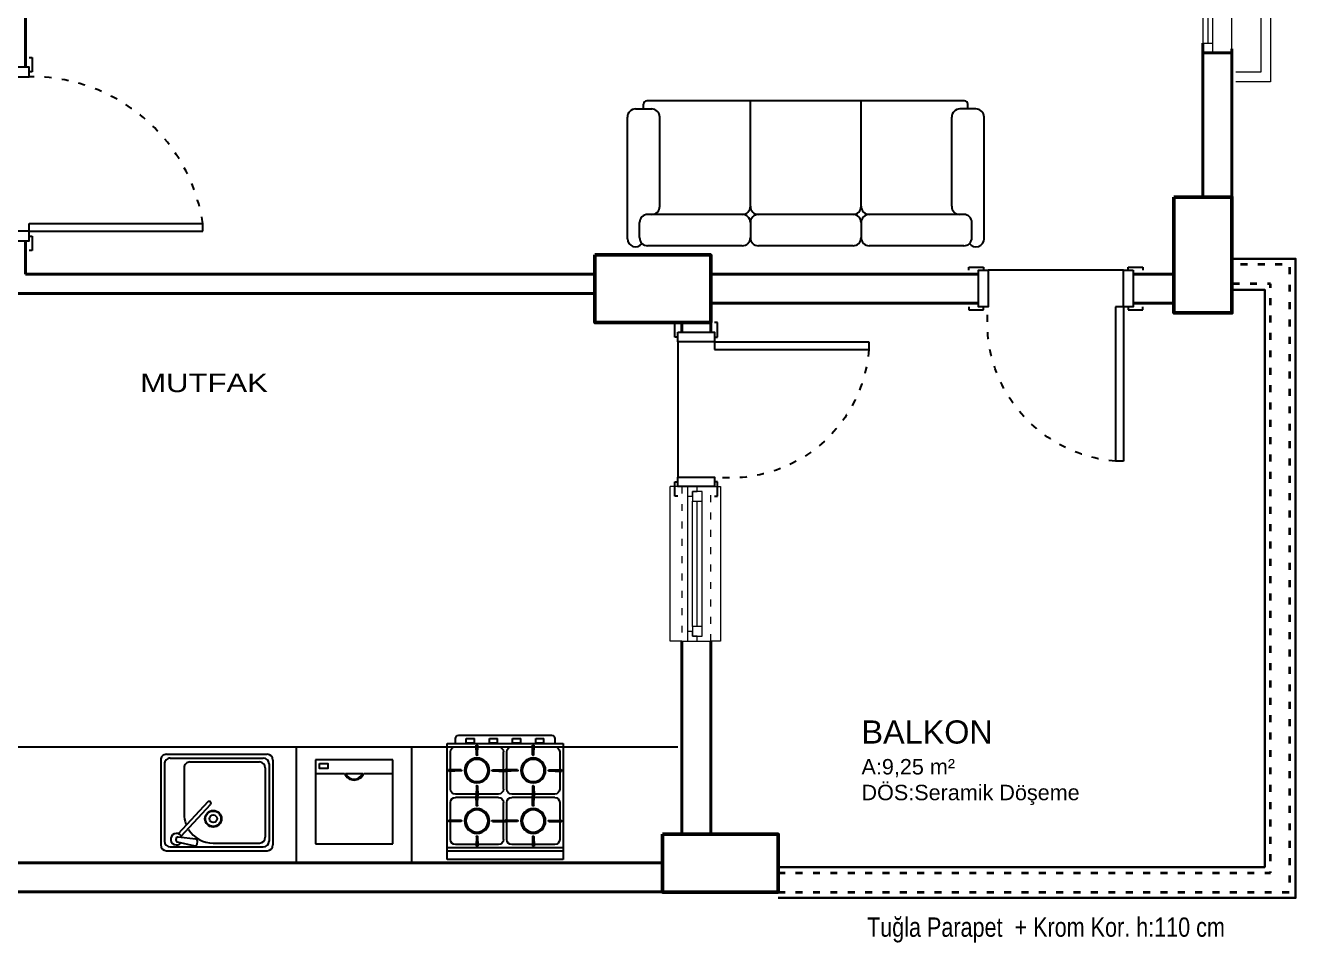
# Model space of a CAD drawing. Header units: millimetres. Extents: x 505988 to 508607, y 4596729 to 4598439.
# Drawn here: x 507949 to 508607, y 4596788 to 4597263 of the extents above; entities that cross this region are included whole.
import ezdxf

# ---------------------------------------------------------------- set-up
doc = ezdxf.new("R2010")
doc.units = ezdxf.units.MM
doc.linetypes.add('ACAD_ISO03W100', pattern=[30, 12, -18])
doc.layers.add('14_ISLAK_MEKAN_TEFRİŞ', color=134, linetype='Continuous')
doc.layers.add('7_TEFRİŞ', color=183, linetype='Continuous')
for name, color, linetype, lineweight in [('duvar_40', 7, 'Continuous', 40), ('KAPI-PEN', 155, 'Continuous', 18), ('KOLON', 40, 'Continuous', 50), ('MERD_30', 41, 'Continuous', 30), ('Pencere', 150, 'Continuous', 25), ('TEFRIS', 127, 'Continuous', 35), ('yazı', 255, 'Continuous', 20)]:
    doc.layers.add(name, color=color, linetype=linetype, lineweight=lineweight)
doc.styles.add('2', font='Arial')
doc.styles.add('ONİ', font='Arial')

# ---------------------------------------------------------------- blocks, each defined once
blk = doc.blocks.new('bb15')
at = {"layer": '14_ISLAK_MEKAN_TEFRİŞ'}
for p, q in [((1398.094492, -291.899922), (1338.094492, -291.899922)), ((1338.094492, -291.899922), (1338.094492, -351.899922)), ((1398.094492, -351.899922), (1398.094492, -291.899922)), ((1388.094492, -298.404103), (1348.094492, -298.404103)), ((1348.094492, -298.404103), (1348.094492, -341.899922)), ((1388.094492, -341.899922), (1388.094492, -298.404103)), ((1348.094492, -341.899922), (1388.094492, -341.899922)), ((1338.094492, -351.899922), (1398.094492, -351.899922))]:
    blk.add_line(p, q, dxfattribs=at)
at = {"layer": '14_ISLAK_MEKAN_TEFRİŞ', "flags": 128}
blk.add_lwpolyline([(1350.157935, -300.361247), (1354.450604, -300.361247), (1354.450604, -302.925033), (1350.157935, -302.925033)], close=True, dxfattribs=at)
for points in [[(1348.094492, -305.593546), (1363.094492, -305.593546)], [(1363.63969, -305.593546), (1372.549293, -305.593546)], [(1373.094492, -305.593546), (1388.094492, -305.593546)]]:
    blk.add_lwpolyline(points, dxfattribs=at)
at = {"layer": '14_ISLAK_MEKAN_TEFRİŞ'}
for radius, start, end in [(5.404744, 202.314558, 337.685442), (4.904744, 204.733473, 335.266527)]:
    blk.add_arc((1368.094492, -303.541412), radius, start, end, dxfattribs=at)
blk = doc.blocks.new('S')
at = {"layer": '14_ISLAK_MEKAN_TEFRİŞ'}
for p, q in [((23233.600233, 5180.703052), (23173.600237, 5180.703052)), ((23173.600237, 5180.703052), (23173.600237, 5120.703056)), ((23233.600233, 5120.703056), (23233.600233, 5180.703052)), ((23233.600233, 5176.417338), (23173.600237, 5176.417338)), ((23233.600233, 5174.703053), (23173.600237, 5174.703053)), ((23188.600236, 5172.988767), (23177.885951, 5172.988767)), ((23189.483699, 5173.84591), (23188.573915, 5173.84591)), ((23188.725652, 5168.904467), (23188.573915, 5173.84591)), ((23189.331962, 5168.904467), (23189.483699, 5173.84591)), ((23200.171663, 5172.988767), (23189.457378, 5172.988767)), ((23217.743091, 5172.988767), (23207.028806, 5172.988767)), ((23217.868507, 5168.904467), (23217.71677, 5173.84591)), ((23218.626554, 5173.84591), (23217.71677, 5173.84591)), ((23218.474817, 5168.904467), (23218.626554, 5173.84591)), ((23229.314519, 5172.988767), (23218.600234, 5172.988767)), ((23175.314522, 5170.417339), (23175.314522, 5161.203054)), ((23202.743092, 5170.417339), (23202.743092, 5161.203054)), ((23204.457377, 5170.417339), (23204.457377, 5161.203054)), ((23231.885947, 5161.203054), (23231.885947, 5170.417339)), ((23174.457379, 5160.31959), (23174.457379, 5161.229374)), ((23180.897236, 5161.031625), (23174.457379, 5161.229374)), ((23180.897236, 5160.517339), (23174.457379, 5160.31959)), ((23175.314522, 5160.345911), (23175.314522, 5151.131626)), ((23197.160378, 5161.031625), (23203.600235, 5161.229374)), ((23197.160378, 5160.517339), (23203.600235, 5160.31959)), ((23202.743092, 5160.345911), (23202.743092, 5151.131626)), ((23203.600235, 5160.31959), (23203.600235, 5161.229374)), ((23210.040092, 5161.031625), (23203.600235, 5161.229374)), ((23203.600235, 5160.31959), (23203.600235, 5161.229374)), ((23210.040092, 5160.517339), (23203.600235, 5160.31959)), ((23204.457377, 5160.345911), (23204.457377, 5151.131626)), ((23226.303233, 5161.031625), (23232.74309, 5161.229374)), ((23226.303233, 5160.517339), (23232.74309, 5160.31959)), ((23231.885947, 5151.131626), (23231.885947, 5160.345911)), ((23232.74309, 5160.31959), (23232.74309, 5161.229374)), ((23188.725652, 5152.644497), (23188.573915, 5147.703054)), ((23189.331962, 5152.644497), (23189.483699, 5147.703054)), ((23217.868507, 5152.644497), (23217.71677, 5147.703054)), ((23218.474817, 5152.644497), (23218.626554, 5147.703054)), ((23188.600236, 5148.560197), (23177.885951, 5148.560197)), ((23188.600236, 5146.845912), (23177.885951, 5146.845912)), ((23189.483699, 5147.703054), (23188.573915, 5147.703054)), ((23188.725652, 5142.761612), (23188.573915, 5147.703054)), ((23189.483699, 5147.703054), (23188.573915, 5147.703054)), ((23189.331962, 5142.761612), (23189.483699, 5147.703054)), ((23200.171663, 5148.560197), (23189.457378, 5148.560197)), ((23200.171663, 5146.845912), (23189.457378, 5146.845912)), ((23217.743091, 5148.560197), (23207.028806, 5148.560197)), ((23217.743091, 5146.845912), (23207.028806, 5146.845912)), ((23218.626554, 5147.703054), (23217.71677, 5147.703054)), ((23217.868507, 5142.761612), (23217.71677, 5147.703054)), ((23218.626554, 5147.703054), (23217.71677, 5147.703054)), ((23218.474817, 5142.761612), (23218.626554, 5147.703054)), ((23229.314519, 5148.560197), (23218.600234, 5148.560197)), ((23229.314519, 5146.845912), (23218.600234, 5146.845912)), ((23175.314522, 5144.274483), (23175.314522, 5135.060198)), ((23202.743092, 5144.274483), (23202.743092, 5135.060198)), ((23204.457377, 5144.274483), (23204.457377, 5135.060198)), ((23231.885947, 5135.060198), (23231.885947, 5144.274483)), ((23174.457379, 5134.176735), (23174.457379, 5135.086518)), ((23180.897236, 5134.88877), (23174.457379, 5135.086518)), ((23180.897236, 5134.374484), (23174.457379, 5134.176735)), ((23175.314522, 5134.203055), (23175.314522, 5124.98877)), ((23197.160378, 5134.88877), (23203.600235, 5135.086518)), ((23197.160378, 5134.374484), (23203.600235, 5134.176735)), ((23202.743092, 5134.203055), (23202.743092, 5124.98877)), ((23203.600235, 5134.176735), (23203.600235, 5135.086518)), ((23210.040092, 5134.88877), (23203.600235, 5135.086518)), ((23203.600235, 5134.176735), (23203.600235, 5135.086518)), ((23210.040092, 5134.374484), (23203.600235, 5134.176735)), ((23204.457377, 5134.203055), (23204.457377, 5124.98877)), ((23226.303233, 5134.88877), (23232.74309, 5135.086518)), ((23226.303233, 5134.374484), (23232.74309, 5134.176735)), ((23231.885947, 5124.98877), (23231.885947, 5134.203055)), ((23232.74309, 5134.176735), (23232.74309, 5135.086518)), ((23188.725652, 5126.501642), (23188.573915, 5121.560199)), ((23189.331962, 5126.501642), (23189.483699, 5121.560199)), ((23217.868507, 5126.501642), (23217.71677, 5121.560199)), ((23218.474817, 5126.501642), (23218.626554, 5121.560199)), ((23173.600237, 5120.703056), (23233.600233, 5120.703056)), ((23177.885951, 5122.417342), (23188.600236, 5122.417342)), ((23177.885951, 5120.703056), (23177.885951, 5118.131628)), ((23183.457379, 5120.274485), (23187.743093, 5120.274485)), ((23183.457379, 5120.274485), (23183.457379, 5118.131628)), ((23183.88595, 5120.703056), (23183.88595, 5120.274485)), ((23187.314521, 5120.703056), (23187.314521, 5120.274485)), ((23187.743093, 5120.274485), (23187.743093, 5118.131628)), ((23189.483699, 5121.560199), (23188.573915, 5121.560199)), ((23189.457378, 5122.417342), (23200.171663, 5122.417342)), ((23195.457378, 5120.274485), (23199.743092, 5120.274485)), ((23195.457378, 5120.274485), (23195.457378, 5118.131628)), ((23195.885949, 5120.703056), (23195.885949, 5120.274485)), ((23199.314521, 5120.703056), (23199.314521, 5120.274485)), ((23199.743092, 5120.274485), (23199.743092, 5118.131628)), ((23207.028806, 5122.417342), (23217.743091, 5122.417342)), ((23207.457377, 5120.274485), (23211.743091, 5120.274485)), ((23207.457377, 5120.274485), (23207.457377, 5118.131628)), ((23207.885949, 5120.703056), (23207.885949, 5120.274485)), ((23211.31452, 5120.703056), (23211.31452, 5120.274485)), ((23211.743091, 5120.274485), (23211.743091, 5118.131628)), ((23218.626554, 5121.560199), (23217.71677, 5121.560199)), ((23218.600234, 5122.417342), (23229.314519, 5122.417342)), ((23219.457376, 5120.274485), (23219.457376, 5118.131628)), ((23219.457376, 5120.274485), (23223.74309, 5120.274485)), ((23219.885948, 5120.703056), (23219.885948, 5120.274485)), ((23223.314519, 5120.703056), (23223.314519, 5120.274485)), ((23223.74309, 5120.274485), (23223.74309, 5118.131628)), ((23229.314519, 5118.131628), (23229.314519, 5120.703056)), ((23179.600236, 5116.417342), (23227.600233, 5116.417342)), ((23183.457379, 5118.131628), (23187.743093, 5118.131628)), ((23195.457378, 5118.131628), (23199.743092, 5118.131628)), ((23207.457377, 5118.131628), (23211.743091, 5118.131628)), ((23219.457376, 5118.131628), (23223.74309, 5118.131628))]:
    blk.add_line(p, q, dxfattribs=at)
for centre, radius in [((23189.028807, 5160.774482), 6.428571), ((23189.028807, 5160.774482), 5.742857), ((23218.171662, 5160.774482), 6.428571), ((23218.171662, 5160.774482), 5.742857), ((23189.028807, 5134.631627), 6.428571), ((23189.028807, 5134.631627), 5.742857), ((23218.171662, 5134.631627), 6.428571), ((23218.171662, 5134.631627), 5.742857)]:
    blk.add_circle(centre, radius, dxfattribs=at)
for centre, radius, start, end in [((23177.885951, 5170.417339), 2.571428, 90, 180), ((23200.171663, 5170.417339), 2.571428, 0, 90), ((23207.028806, 5170.417339), 2.571428, 90, 180), ((23229.314519, 5170.417339), 2.571428, 0, 90), ((23184.483121, 5165.320168), 0.257143, 226.145992, 43.854008), ((23185.250188, 5165.975305), 0.257143, 217.145992, 34.854008), ((23186.110297, 5166.502381), 0.257143, 208.145992, 25.854008), ((23187.042269, 5166.888416), 0.257143, 199.145992, 16.854008), ((23188.023157, 5167.123907), 0.257143, 190.145992, 7.854008), ((23189.028807, 5168.904467), 0.303155, 180, 0), ((23189.028807, 5167.203053), 0.257143, 181.145992, 358.854008), ((23190.034457, 5167.123907), 0.257143, 172.145992, 349.854008), ((23191.015345, 5166.888416), 0.257143, 163.145992, 340.854008), ((23191.947317, 5166.502381), 0.257143, 154.145992, 331.854008), ((23192.807426, 5165.975305), 0.257143, 145.145992, 322.854008), ((23193.574493, 5165.320168), 0.257143, 136.145992, 313.854008), ((23213.625976, 5165.320168), 0.257143, 226.145992, 43.854008), ((23214.393043, 5165.975305), 0.257143, 217.145992, 34.854008), ((23215.253152, 5166.502381), 0.257143, 208.145992, 25.854008), ((23216.185124, 5166.888416), 0.257143, 199.145992, 16.854008), ((23217.166012, 5167.123907), 0.257143, 190.145992, 7.854008), ((23218.171662, 5168.904467), 0.303155, 180, 0), ((23218.171662, 5167.203053), 0.257143, 181.145992, 358.854008), ((23219.177312, 5167.123907), 0.257143, 172.145992, 349.854008), ((23220.1582, 5166.888416), 0.257143, 163.145992, 340.854008), ((23221.090172, 5166.502381), 0.257143, 154.145992, 331.854008), ((23221.950281, 5165.975305), 0.257143, 145.145992, 322.854008), ((23222.717348, 5165.320168), 0.257143, 136.145992, 313.854008), ((23180.897236, 5160.774482), 0.257143, 270, 90), ((23182.600236, 5160.774482), 0.257143, 271.145992, 88.854008), ((23182.679382, 5161.780132), 0.257143, 262.145992, 79.854008), ((23182.679382, 5159.768832), 0.257143, 280.145992, 97.854008), ((23182.914873, 5162.76102), 0.257143, 253.145992, 70.854008), ((23182.914873, 5158.787944), 0.257143, 289.145992, 106.854008), ((23183.300908, 5163.692992), 0.257143, 244.145992, 61.854008), ((23183.827984, 5164.553101), 0.257143, 235.145992, 52.854008), ((23194.22963, 5164.553101), 0.257143, 127.145992, 304.854008), ((23194.756706, 5163.692992), 0.257143, 118.145992, 295.854008), ((23195.142741, 5162.76102), 0.257143, 109.145992, 286.854008), ((23195.142741, 5158.787944), 0.257143, 73.145992, 250.854008), ((23195.378232, 5161.780132), 0.257143, 100.145992, 277.854008), ((23195.378232, 5159.768832), 0.257143, 82.145992, 259.854008), ((23195.457378, 5160.774482), 0.257143, 91.145992, 268.854008), ((23197.160378, 5160.774482), 0.257143, 90, 270), ((23210.040092, 5160.774482), 0.257143, 270, 90), ((23211.743091, 5160.774482), 0.257143, 271.145992, 88.854008), ((23211.822238, 5161.780132), 0.257143, 262.145992, 79.854008), ((23211.822238, 5159.768832), 0.257143, 280.145992, 97.854008), ((23212.057728, 5162.76102), 0.257143, 253.145992, 70.854008), ((23212.057728, 5158.787944), 0.257143, 289.145992, 106.854008), ((23212.443763, 5163.692992), 0.257143, 244.145992, 61.854008), ((23212.970839, 5164.553101), 0.257143, 235.145992, 52.854008), ((23223.372485, 5164.553101), 0.257143, 127.145992, 304.854008), ((23223.899561, 5163.692992), 0.257143, 118.145992, 295.854008), ((23224.285596, 5162.76102), 0.257143, 109.145992, 286.854008), ((23224.285596, 5158.787944), 0.257143, 73.145992, 250.854008), ((23224.521087, 5161.780132), 0.257143, 100.145992, 277.854008), ((23224.521087, 5159.768832), 0.257143, 82.145992, 259.854008), ((23224.600233, 5160.774482), 0.257143, 91.145992, 268.854008), ((23226.303233, 5160.774482), 0.257143, 90, 270), ((23183.300908, 5157.855972), 0.257143, 298.145992, 115.854008), ((23183.827984, 5156.995863), 0.257143, 307.145992, 124.854008), ((23184.483121, 5156.228796), 0.257143, 316.145992, 133.854008), ((23185.250188, 5155.573659), 0.257143, 325.145992, 142.854008), ((23186.110297, 5155.046583), 0.257143, 334.145992, 151.854008), ((23187.042269, 5154.660548), 0.257143, 343.145992, 160.854008), ((23188.023157, 5154.425058), 0.257143, 352.145992, 169.854008), ((23189.028807, 5152.644497), 0.303155, 0, 180), ((23189.028807, 5154.345911), 0.257143, 1.145992, 178.854008), ((23190.034457, 5154.425058), 0.257143, 10.145992, 187.854008), ((23191.015345, 5154.660548), 0.257143, 19.145992, 196.854008), ((23191.947317, 5155.046583), 0.257143, 28.145992, 205.854008), ((23192.807426, 5155.573659), 0.257143, 37.145992, 214.854008), ((23193.574493, 5156.228796), 0.257143, 46.145992, 223.854008), ((23194.22963, 5156.995863), 0.257143, 55.145992, 232.854008), ((23194.756706, 5157.855972), 0.257143, 64.145992, 241.854008), ((23212.443763, 5157.855972), 0.257143, 298.145992, 115.854008), ((23212.970839, 5156.995863), 0.257143, 307.145992, 124.854008), ((23213.625976, 5156.228796), 0.257143, 316.145992, 133.854008), ((23214.393043, 5155.573659), 0.257143, 325.145992, 142.854008), ((23215.253152, 5155.046583), 0.257143, 334.145992, 151.854008), ((23216.185124, 5154.660548), 0.257143, 343.145992, 160.854008), ((23217.166012, 5154.425058), 0.257143, 352.145992, 169.854008), ((23218.171662, 5152.644497), 0.303155, 0, 180), ((23218.171662, 5154.345911), 0.257143, 1.145992, 178.854008), ((23219.177312, 5154.425058), 0.257143, 10.145992, 187.854008), ((23220.1582, 5154.660548), 0.257143, 19.145992, 196.854008), ((23221.090172, 5155.046583), 0.257143, 28.145992, 205.854008), ((23221.950281, 5155.573659), 0.257143, 37.145992, 214.854008), ((23222.717348, 5156.228796), 0.257143, 46.145992, 223.854008), ((23223.372485, 5156.995863), 0.257143, 55.145992, 232.854008), ((23223.899561, 5157.855972), 0.257143, 64.145992, 241.854008), ((23177.885951, 5151.131626), 2.571428, 180, 270), ((23177.885951, 5144.274483), 2.571428, 90, 180), ((23200.171663, 5151.131626), 2.571428, 270, 0), ((23200.171663, 5144.274483), 2.571428, 0, 90), ((23207.028806, 5151.131626), 2.571428, 180, 270), ((23207.028806, 5144.274483), 2.571428, 90, 180), ((23229.314519, 5151.131626), 2.571428, 270, 0), ((23229.314519, 5144.274483), 2.571428, 0, 90), ((23184.483121, 5139.177313), 0.257143, 226.145992, 43.854008), ((23185.250188, 5139.83245), 0.257143, 217.145992, 34.854008), ((23186.110297, 5140.359525), 0.257143, 208.145992, 25.854008), ((23187.042269, 5140.745561), 0.257143, 199.145992, 16.854008), ((23188.023157, 5140.981051), 0.257143, 190.145992, 7.854008), ((23189.028807, 5142.761612), 0.303155, 180, 0), ((23189.028807, 5141.060198), 0.257143, 181.145992, 358.854008), ((23190.034457, 5140.981051), 0.257143, 172.145992, 349.854008), ((23191.015345, 5140.745561), 0.257143, 163.145992, 340.854008), ((23191.947317, 5140.359525), 0.257143, 154.145992, 331.854008), ((23192.807426, 5139.83245), 0.257143, 145.145992, 322.854008), ((23193.574493, 5139.177313), 0.257143, 136.145992, 313.854008), ((23213.625976, 5139.177313), 0.257143, 226.145992, 43.854008), ((23214.393043, 5139.83245), 0.257143, 217.145992, 34.854008), ((23215.253152, 5140.359525), 0.257143, 208.145992, 25.854008), ((23216.185124, 5140.745561), 0.257143, 199.145992, 16.854008), ((23217.166012, 5140.981051), 0.257143, 190.145992, 7.854008), ((23218.171662, 5142.761612), 0.303155, 180, 0), ((23218.171662, 5141.060198), 0.257143, 181.145992, 358.854008), ((23219.177312, 5140.981051), 0.257143, 172.145992, 349.854008), ((23220.1582, 5140.745561), 0.257143, 163.145992, 340.854008), ((23221.090172, 5140.359525), 0.257143, 154.145992, 331.854008), ((23221.950281, 5139.83245), 0.257143, 145.145992, 322.854008), ((23222.717348, 5139.177313), 0.257143, 136.145992, 313.854008), ((23180.897236, 5134.631627), 0.257143, 270, 90), ((23182.600236, 5134.631627), 0.257143, 271.145992, 88.854008), ((23182.679382, 5135.637277), 0.257143, 262.145992, 79.854008), ((23182.679382, 5133.625977), 0.257143, 280.145992, 97.854008), ((23182.914873, 5136.618164), 0.257143, 253.145992, 70.854008), ((23182.914873, 5132.645089), 0.257143, 289.145992, 106.854008), ((23183.300908, 5137.550137), 0.257143, 244.145992, 61.854008), ((23183.827984, 5138.410246), 0.257143, 235.145992, 52.854008), ((23194.22963, 5138.410246), 0.257143, 127.145992, 304.854008), ((23194.756706, 5137.550137), 0.257143, 118.145992, 295.854008), ((23195.142741, 5136.618164), 0.257143, 109.145992, 286.854008), ((23195.142741, 5132.645089), 0.257143, 73.145992, 250.854008), ((23195.378232, 5135.637277), 0.257143, 100.145992, 277.854008), ((23195.378232, 5133.625977), 0.257143, 82.145992, 259.854008), ((23195.457378, 5134.631627), 0.257143, 91.145992, 268.854008), ((23197.160378, 5134.631627), 0.257143, 90, 270), ((23210.040092, 5134.631627), 0.257143, 270, 90), ((23211.743091, 5134.631627), 0.257143, 271.145992, 88.854008), ((23211.822238, 5135.637277), 0.257143, 262.145992, 79.854008), ((23211.822238, 5133.625977), 0.257143, 280.145992, 97.854008), ((23212.057728, 5136.618164), 0.257143, 253.145992, 70.854008), ((23212.057728, 5132.645089), 0.257143, 289.145992, 106.854008), ((23212.443763, 5137.550137), 0.257143, 244.145992, 61.854008), ((23212.970839, 5138.410246), 0.257143, 235.145992, 52.854008), ((23223.372485, 5138.410246), 0.257143, 127.145992, 304.854008), ((23223.899561, 5137.550137), 0.257143, 118.145992, 295.854008), ((23224.285596, 5136.618164), 0.257143, 109.145992, 286.854008), ((23224.285596, 5132.645089), 0.257143, 73.145992, 250.854008), ((23224.521087, 5135.637277), 0.257143, 100.145992, 277.854008), ((23224.521087, 5133.625977), 0.257143, 82.145992, 259.854008), ((23224.600233, 5134.631627), 0.257143, 91.145992, 268.854008), ((23226.303233, 5134.631627), 0.257143, 90, 270), ((23183.300908, 5131.713117), 0.257143, 298.145992, 115.854008), ((23183.827984, 5130.853008), 0.257143, 307.145992, 124.854008), ((23184.483121, 5130.085941), 0.257143, 316.145992, 133.854008), ((23185.250188, 5129.430804), 0.257143, 325.145992, 142.854008), ((23186.110297, 5128.903728), 0.257143, 334.145992, 151.854008), ((23187.042269, 5128.517692), 0.257143, 343.145992, 160.854008), ((23188.023157, 5128.282202), 0.257143, 352.145992, 169.854008), ((23189.028807, 5126.501642), 0.303155, 0, 180), ((23189.028807, 5128.203056), 0.257143, 1.145992, 178.854008), ((23190.034457, 5128.282202), 0.257143, 10.145992, 187.854008), ((23191.015345, 5128.517692), 0.257143, 19.145992, 196.854008), ((23191.947317, 5128.903728), 0.257143, 28.145992, 205.854008), ((23192.807426, 5129.430804), 0.257143, 37.145992, 214.854008), ((23193.574493, 5130.085941), 0.257143, 46.145992, 223.854008), ((23194.22963, 5130.853008), 0.257143, 55.145992, 232.854008), ((23194.756706, 5131.713117), 0.257143, 64.145992, 241.854008), ((23212.443763, 5131.713117), 0.257143, 298.145992, 115.854008), ((23212.970839, 5130.853008), 0.257143, 307.145992, 124.854008), ((23213.625976, 5130.085941), 0.257143, 316.145992, 133.854008), ((23214.393043, 5129.430804), 0.257143, 325.145992, 142.854008), ((23215.253152, 5128.903728), 0.257143, 334.145992, 151.854008), ((23216.185124, 5128.517692), 0.257143, 343.145992, 160.854008), ((23217.166012, 5128.282202), 0.257143, 352.145992, 169.854008), ((23218.171662, 5126.501642), 0.303155, 0, 180), ((23218.171662, 5128.203056), 0.257143, 1.145992, 178.854008), ((23219.177312, 5128.282202), 0.257143, 10.145992, 187.854008), ((23220.1582, 5128.517692), 0.257143, 19.145992, 196.854008), ((23221.090172, 5128.903728), 0.257143, 28.145992, 205.854008), ((23221.950281, 5129.430804), 0.257143, 37.145992, 214.854008), ((23222.717348, 5130.085941), 0.257143, 46.145992, 223.854008), ((23223.372485, 5130.853008), 0.257143, 55.145992, 232.854008), ((23223.899561, 5131.713117), 0.257143, 64.145992, 241.854008), ((23177.885951, 5124.98877), 2.571428, 180, 270), ((23200.171663, 5124.98877), 2.571428, 270, 0), ((23207.028806, 5124.98877), 2.571428, 180, 270), ((23229.314519, 5124.98877), 2.571428, 270, 0), ((23179.600236, 5118.131628), 1.714286, 180, 270), ((23227.600233, 5118.131628), 1.714286, 270, 0)]:
    blk.add_arc(centre, radius, start, end, dxfattribs=at)
blk = doc.blocks.new('qasx')
at = {"layer": '14_ISLAK_MEKAN_TEFRİŞ'}
for p, q in [((7278.600472, 18656.900756), (7226.45169, 18656.900756)), ((7276.600003, 18654.900756), (7228.45169, 18654.900756)), ((7223.45169, 18609.900756), (7223.45169, 18653.900756)), ((7225.45169, 18611.900756), (7225.45169, 18651.900756)), ((7227.45169, 18613.900756), (7227.45169, 18649.900756)), ((7254.45169, 18652.900756), (7230.45169, 18652.900756)), ((7271.047746, 18649.409306), (7255.78782, 18632.976832)), ((7257.253363, 18631.615859), (7272.515321, 18648.050631)), ((7262.734878, 18653.476783), (7262.495053, 18652.100053)), ((7263.358027, 18650.935932), (7272.553713, 18649.803825)), ((7273.000494, 18652.231556), (7263.940631, 18654.280536)), ((7273.65127, 18650.575743), (7273.755271, 18651.0356)), ((7279.600003, 18611.900756), (7279.600003, 18651.900756)), ((7281.600003, 18609.900756), (7281.600003, 18653.900756)), ((7269.45169, 18613.900756), (7269.45169, 18637.900756)), ((7276.600003, 18608.900756), (7228.45169, 18608.900756)), ((7266.45169, 18610.900756), (7230.45169, 18610.900756)), ((7278.600003, 18606.900756), (7226.45169, 18606.900756))]:
    blk.add_line(p, q, dxfattribs=at)
for radius in [4.300811, 4, 2]:
    blk.add_circle((7254.378629, 18640.300443), radius, dxfattribs=at)
for centre, radius, start, end in [((7226.45169, 18653.900756), 3, 90, 180), ((7228.45169, 18651.900756), 3, 90, 180), ((7276.600003, 18651.900756), 3, 0, 90), ((7278.600003, 18653.900756), 3, 0, 90), ((7278.600003, 18653.900756), 3, 0, 90), ((7230.45169, 18649.900756), 3, 90, 180), ((7254.45169, 18637.900756), 15, 32.326687, 90), ((7263.480217, 18651.928438), 1, 170.118315, 262.981475), ((7263.720042, 18653.305169), 1, 77.25636, 170.118315), ((7273.45169, 18650.900756), 3, 196.34357, 143.34937), ((7272.675903, 18650.796332), 1, 262.981475, 347.25636), ((7272.779904, 18651.256189), 1, 347.25636, 77.25636), ((7254.45169, 18637.900756), 15, 0, 20.033904), ((7256.520587, 18632.296366), 1, 137.11897, 317.11897), ((7226.45169, 18609.900756), 3, 180, 270), ((7228.45169, 18611.900756), 3, 180, 270), ((7230.45169, 18613.900756), 3, 180, 270), ((7266.45169, 18613.900756), 3, 270, 0), ((7276.600003, 18611.900756), 3, 270, 0), ((7278.600003, 18609.900756), 3, 270, 0)]:
    blk.add_arc(centre, radius, start, end, dxfattribs=at)
blk = doc.blocks.new('*U4')
at = {"layer": 'Pencere', "lineweight": 25, "ltscale": 5}
for p, q in [((-9, 7), (-9, 97)), ((-5, 97), (-9, 97)), ((-5, 7), (-5, 97)), ((-95, 7), (-95, 8.5)), ((-95, 8.5), (-87.5, 8.5)), ((-87.5, 8.5), (-87.5, 7)), ((-5, 7), (-9, 7)), ((-2.5, 7), (-2.5, 8.5)), ((-2.5, 8.5), (5, 8.5)), ((5, 8.5), (5, 7)), ((-95, -7), (-95, -8.5)), ((-95, -8.5), (-87.5, -8.5)), ((-87.5, -8.5), (-87.5, -7)), ((-5, -7), (-85, -7)), ((-2.5, -7), (-2.5, -8.5)), ((-2.5, -8.5), (5, -8.5)), ((5, -8.5), (5, -7))]:
    blk.add_line(p, q, dxfattribs=at)
at = {"layer": 'Pencere', "lineweight": 25, "ltscale": 5, "flags": 128}
for points in [[(-85, -7), (-85, 7), (-90, 7), (-90, -7), (-85, -7)], [(0, -7), (0, 7), (-5, 7), (-5, -7), (0, -7)]]:
    blk.add_lwpolyline(points, dxfattribs=at)
at = {"layer": 'Pencere', "linetype": 'ACAD_ISO03W100', "lineweight": 25, "ltscale": 0.3}
blk.add_arc((4.725012, 8.321101), 89.734737, 98.797976, 180.843556, dxfattribs=at)
blk = doc.blocks.new('*U9')
at = {"layer": 'Pencere', "lineweight": 25, "ltscale": 5}
for p, q in [((-9, 7), (-9, 86.899937)), ((-5, 86.899937), (-9, 86.899937)), ((-5, 7), (-5, 86.899937)), ((-85, 7), (-85, 8.5)), ((-85, 8.5), (-77.5, 8.5)), ((-77.5, 8.5), (-77.5, 7)), ((-5, 7), (-9, 7)), ((-2.5, 7), (-2.5, 8.5)), ((-2.5, 8.5), (5, 8.5)), ((5, 8.5), (5, 7)), ((-85, -12), (-85, -13.5)), ((-77.5, -13.5), (-77.5, -12)), ((-5, -12), (-75, -12)), ((-2.5, -12), (-2.5, -13.5)), ((5, -13.5), (5, -12)), ((-85, -13.5), (-77.5, -13.5)), ((-2.5, -13.5), (5, -13.5))]:
    blk.add_line(p, q, dxfattribs=at)
at = {"layer": 'Pencere', "lineweight": 25, "ltscale": 5, "flags": 128}
for points in [[(-75, -12), (-75, 7), (-80, 7), (-80, -12), (-75, -12)], [(0, -12), (0, 7), (-5, 7), (-5, -12), (0, -12)]]:
    blk.add_lwpolyline(points, dxfattribs=at)
at = {"layer": 'Pencere', "linetype": 'ACAD_ISO03W100', "lineweight": 25, "ltscale": 0.3}
blk.add_arc((-3.520318, 15.164474), 71.944448, 94.36819, 186.516136, dxfattribs=at)
blk = doc.blocks.new('DFGB')
at = {"layer": '7_TEFRİŞ'}
for p, q in [((-42947.636774, 12604.821235), (-42889.303441, 12604.821235)), ((-42879.303441, 12604.821235), (-42820.970107, 12604.821235)), ((-42810.970107, 12604.821235), (-42752.636774, 12604.821235)), ((-42960.136774, 12600.491108), (-42960.136774, 12590.491108)), ((-42952.636774, 12599.821235), (-42952.636774, 12590.491108)), ((-42884.303441, 12590.491108), (-42884.303441, 12599.821235)), ((-42815.970107, 12590.491108), (-42815.970107, 12599.821235)), ((-42747.636774, 12599.821235), (-42747.636774, 12590.491108)), ((-42740.136774, 12600.491108), (-42740.136774, 12590.491108)), ((-42960.136774, 12590.491108), (-42960.136774, 12525.491108)), ((-42740.136774, 12590.491108), (-42740.136774, 12525.491108)), ((-42947.636774, 12585.491108), (-42889.303441, 12585.491108)), ((-42940.136774, 12580.491108), (-42940.136774, 12525.491108)), ((-42884.303441, 12580.491108), (-42884.303441, 12515.491108)), ((-42879.303441, 12585.491108), (-42820.970107, 12585.491108)), ((-42815.970107, 12580.491108), (-42815.970107, 12515.491108)), ((-42810.970107, 12585.491108), (-42752.636774, 12585.491108)), ((-42760.136774, 12580.491108), (-42760.136774, 12525.491108)), ((-42955.136774, 12520.491108), (-42945.136774, 12520.491108)), ((-42950.136774, 12520.491108), (-42950.136774, 12517.491108)), ((-42745.136774, 12520.491108), (-42755.136774, 12520.491108)), ((-42750.136774, 12520.491108), (-42750.136774, 12517.491108)), ((-42948.136774, 12515.491108), (-42752.136774, 12515.491108))]:
    blk.add_line(p, q, dxfattribs=at)
for centre, radius, start, end in [((-42955.136774, 12600.491108), 5, 36.046426, 180), ((-42947.636774, 12599.821235), 5, 90, 180), ((-42889.303441, 12599.821235), 5, 0, 90), ((-42879.303441, 12599.821235), 5, 90, 180), ((-42820.970107, 12599.821235), 5, 0, 90), ((-42810.970107, 12599.821235), 5, 90, 180), ((-42752.636774, 12599.821235), 5, 0, 90), ((-42745.136774, 12600.491108), 5, 0, 143.953574), ((-42947.636774, 12590.491108), 5, 180, 270), ((-42889.303441, 12590.491108), 5, 270, 0), ((-42879.303441, 12590.491108), 5, 180, 270), ((-42820.970107, 12590.491108), 5, 270, 0), ((-42810.970107, 12590.491108), 5, 180, 270), ((-42752.636774, 12590.491108), 5, 270, 0), ((-42945.136774, 12580.491108), 5, 0, 90), ((-42889.303441, 12580.491108), 5, 0, 90), ((-42879.303441, 12580.491108), 5, 90, 180), ((-42820.970107, 12580.491108), 5, 0, 90), ((-42810.970107, 12580.491108), 5, 90, 180), ((-42755.136774, 12580.491108), 5, 90, 180), ((-42955.136774, 12525.491108), 5, 180, 270), ((-42945.136774, 12525.491108), 5, 270, 0), ((-42755.136774, 12525.491108), 5, 180, 270), ((-42745.136774, 12525.491108), 5, 270, 0), ((-42948.136774, 12517.491108), 2, 180, 270), ((-42752.136774, 12517.491108), 2, 270, 0)]:
    blk.add_arc(centre, radius, start, end, dxfattribs=at)
blk = doc.blocks.new('3')
at = {"layer": 'duvar_40'}
for p, q in [((508558.982489, 4597469.082915), (508573.982489, 4597469.082915)), ((508558.982489, 4597249.082915), (508573.982489, 4597249.082915))]:
    blk.add_line(p, q, dxfattribs=at)
at = {"layer": 'Pencere', "color": 134, "linetype": 'Continuous', "lineweight": 18}
for p, q in [((508563.982489, 4597469.082915), (508558.982489, 4597469.082915)), ((508558.982489, 4597469.082915), (508561.482489, 4597469.082915)), ((508558.982489, 4597469.082915), (508558.982489, 4597464.082915)), ((508563.982489, 4597464.082915), (508563.982489, 4597469.082915)), ((508558.982489, 4597464.082915), (508563.982489, 4597464.082915)), ((508558.982489, 4597404.082915), (508558.982489, 4597464.082915)), ((508561.482489, 4597404.082915), (508561.482489, 4597464.082915)), ((508563.982489, 4597404.082915), (508563.982489, 4597464.082915)), ((508573.982489, 4597251.082915), (508573.982489, 4597467.082915)), ((508563.982489, 4597404.082915), (508558.982489, 4597404.082915)), ((508558.982489, 4597404.082915), (508558.982489, 4597399.082915)), ((508563.982489, 4597399.082915), (508563.982489, 4597404.082915)), ((508558.982489, 4597399.082915), (508558.982489, 4597401.582915)), ((508558.982489, 4597399.082915), (508563.982489, 4597399.082915)), ((508558.982489, 4597399.082915), (508558.982489, 4597394.082915)), ((508563.982489, 4597399.082915), (508558.982489, 4597399.082915)), ((508563.982489, 4597399.082915), (508558.982489, 4597399.082915)), ((508563.982489, 4597401.582915), (508563.982489, 4597399.082915)), ((508563.982489, 4597394.082915), (508563.982489, 4597399.082915)), ((508563.982489, 4597396.582915), (508563.982489, 4597394.082915)), ((508555.819365, 4597390.210623), (508519.237872, 4597345.427594)), ((508557.755512, 4597388.629061), (508521.174018, 4597343.846032)), ((508558.982489, 4597394.082915), (508555.819365, 4597390.210623)), ((508555.819365, 4597390.210623), (508559.691658, 4597387.047499)), ((508557.400927, 4597392.146769), (508558.982489, 4597394.082915)), ((508558.982489, 4597394.082915), (508563.982489, 4597394.082915)), ((508562.854781, 4597390.919792), (508558.982489, 4597394.082915)), ((508559.691658, 4597387.047499), (508562.854781, 4597390.919792)), ((508562.854781, 4597390.919792), (508561.27322, 4597388.983646)), ((508563.982489, 4597394.082915), (508561.482489, 4597394.082915)), ((508559.691658, 4597387.047499), (508523.110164, 4597342.264471)), ((508558.982489, 4597322.082915), (508558.982489, 4597387.082915)), ((508519.237872, 4597345.427594), (508516.074748, 4597341.555301)), ((508523.110164, 4597342.264471), (508519.237872, 4597345.427594)), ((508516.074748, 4597341.555301), (508519.947041, 4597338.392178)), ((508519.947041, 4597338.392178), (508518.010895, 4597339.97374)), ((508519.947041, 4597338.392178), (508523.110164, 4597342.264471)), ((508563.982489, 4597319.082915), (508558.982489, 4597319.082915)), ((508563.982489, 4597319.082915), (508558.982489, 4597319.082915)), ((508558.982489, 4597319.082915), (508558.982489, 4597316.582915)), ((508558.982489, 4597319.082915), (508563.982489, 4597319.082915)), ((508558.982489, 4597314.082915), (508558.982489, 4597319.082915)), ((508563.982489, 4597319.082915), (508563.982489, 4597314.082915)), ((508563.982489, 4597316.582915), (508563.982489, 4597319.082915)), ((508563.982489, 4597314.082915), (508558.982489, 4597314.082915)), ((508558.982489, 4597314.082915), (508558.982489, 4597254.082915)), ((508561.482489, 4597314.082915), (508561.482489, 4597254.082915)), ((508563.982489, 4597314.082915), (508563.982489, 4597254.082915)), ((508558.982489, 4597254.082915), (508563.982489, 4597254.082915)), ((508558.982489, 4597249.082915), (508558.982489, 4597254.082915)), ((508563.982489, 4597254.082915), (508563.982489, 4597249.082915)), ((508563.982489, 4597249.082915), (508558.982489, 4597249.082915)), ((508558.982489, 4597249.082915), (508561.482489, 4597249.082915))]:
    blk.add_line(p, q, dxfattribs=at)
at = {"layer": 'Pencere', "color": 134, "linetype": 'Continuous', "lineweight": 18, "flags": 128}
for points in [[(508575.982489, 4597484.082915), (508593.982489, 4597484.082915), (508593.982489, 4597234.082915), (508575.982489, 4597234.082915)], [(508575.982489, 4597479.082915), (508588.982489, 4597479.082915), (508588.982489, 4597239.082915), (508575.982489, 4597239.082915)]]:
    blk.add_lwpolyline(points, dxfattribs=at)
at = {"layer": 'Pencere', "color": 134, "linetype": 'Continuous', "lineweight": 18}
blk.add_arc((508561.544874, 4597373.374515), 54.352034, 220.062673, 267.297833, dxfattribs=at)
blk = doc.blocks.new('PENCERE152')
at = {"layer": 'KAPI-PEN', "color": 134, "linetype": 'Continuous', "lineweight": 18}
for p, q in [((0, 7.50857), (0, 13.50857)), ((0, 13.50857), (80, 13.50857)), ((80, 7.50857), (80, 13.50857)), ((5, 4.470625), (0, 4.470625)), ((2.5, -0.529375), (2.5, 1.970625)), ((2.5, 1.970625), (5, 1.970625)), ((7.5, 1.970625), (2.5, 1.970625)), ((2.5, 1.970625), (2.5, -3.029375)), ((5, 1.970625), (5, 4.470625)), ((75, 4.470625), (5, 4.470625)), ((7.5, -3.029375), (7.5, 1.970625)), ((7.5, 1.970625), (72.5, 1.970625)), ((77.5, 1.970625), (72.5, 1.970625)), ((72.5, 1.970625), (72.5, -3.029375)), ((80, 4.470625), (75, 4.470625)), ((75, 4.470625), (75, 1.970625)), ((75, 1.970625), (77.5, 1.970625)), ((77.5, 1.970625), (77.5, -0.529375)), ((77.5, -3.029375), (77.5, 1.970625)), ((0, -0.529375), (2.5, -0.529375)), ((2.5, -3.029375), (7.5, -3.029375)), ((7.5, -0.529375), (72.5, -0.529375)), ((7.5, -3.029375), (72.5, -3.029375)), ((72.5, -3.029375), (77.5, -3.029375)), ((77.5, -0.529375), (80, -0.529375)), ((0, -12.5), (0, -7.5)), ((80, -12.5), (0, -12.5)), ((80, -7.5), (80, -12.5))]:
    blk.add_line(p, q, dxfattribs=at)
at = {"layer": 'KAPI-PEN', "ltscale": 0.2}
for p, q in [((0, 7.5), (0, -7.5)), ((80, 7.5), (80, -7.5)), ((0, -7.5), (0, -7.5))]:
    blk.add_line(p, q, dxfattribs=at)
at = {"layer": 'KAPI-PEN', "color": 134, "linetype": 'ACAD_ISO03W100', "lineweight": 18, "ltscale": 0.3}
for p, q in [((80, 7.5), (0, 7.5)), ((0, -7.5), (80, -7.5))]:
    blk.add_line(p, q, dxfattribs=at)
blk = doc.blocks.new('4')
at = {"layer": 'KOLON', "xscale": -1, "rotation": 270}
blk.add_blockref('*U9', (508298.982489, 4597104.361068), dxfattribs=at)
at = {"layer": 'Pencere', "rotation": 90}
blk.add_blockref('PENCERE152', (508296.482489, 4596944.361068), dxfattribs=at)

msp = doc.modelspace()

# ---------------------------------------------------------------- linework, layer by layer
at = {"layer": '14_ISLAK_MEKAN_TEFRİŞ'}
msp.add_line((508286.982489, 4596889.44571), (507914.957145, 4596889.44571), dxfattribs=at)
at = {"layer": 'duvar_40'}
for p, q in [((507948.982489, 4597241.653561), (507948.982489, 4597449.360995)), ((508558.982489, 4597174.360991), (508558.982489, 4597254.082915)), ((508573.982489, 4597174.360991), (508573.982489, 4597251.082915)), ((507948.982489, 4597134.360995), (507948.982489, 4597151.653561)), ((508243.982267, 4597134.360995), (507948.982489, 4597134.360995)), ((508442.77269, 4597134.360995), (508303.982389, 4597134.360995)), ((508543.982577, 4597134.360995), (508522.77269, 4597134.360995)), ((508243.982267, 4597124.360995), (507933.809164, 4597124.360995)), ((508442.77269, 4597119.360995), (508303.982489, 4597119.360995)), ((508303.982489, 4597104.361068), (508303.982489, 4597119.360995)), ((508543.982577, 4597119.360995), (508522.77269, 4597119.360995)), ((508288.982489, 4597104.361068), (508288.982489, 4597109.361232)), ((508288.982489, 4596844.360602), (508288.982489, 4596944.361068)), ((508303.982489, 4596844.361124), (508303.982489, 4596944.361068)), ((508278.982412, 4596844.360602), (508288.982489, 4596844.360602)), ((508278.982412, 4596829.445701), (507913.981521, 4596829.445701)), ((508278.982412, 4596814.445701), (507838.982415, 4596814.445701))]:
    msp.add_line(p, q, dxfattribs=at)
at = {"layer": 'KOLON', "flags": 128}
for points in [[(508543.982279, 4597174.360698), (508573.982489, 4597174.360698), (508573.982489, 4597114.360576), (508543.982279, 4597114.360576)], [(508243.981969, 4597144.360785), (508303.982389, 4597144.360785), (508303.982389, 4597109.360641), (508243.981969, 4597109.360641)], [(508278.982114, 4596844.360602), (508338.982236, 4596844.360602), (508338.982236, 4596814.36069), (508278.982114, 4596814.36069)]]:
    msp.add_lwpolyline(points, close=True, dxfattribs=at)
at = {"layer": 'MERD_30', "flags": 128}
for points in [[(508338.982236, 4596811.360914), (508606.98247, 4596811.360914), (508606.98247, 4597142.360923), (508573.982489, 4597142.360923)], [(508338.982236, 4596827.360914), (508590.98247, 4596827.360914), (508590.98247, 4597126.360923), (508573.982489, 4597126.360923)]]:
    msp.add_lwpolyline(points, dxfattribs=at)
at = {"layer": 'TEFRIS', "linetype": 'ACAD_ISO03W100', "ltscale": 0.3, "flags": 128}
for points in [[(508338.982236, 4596814.360914), (508603.98247, 4596814.360914), (508603.98247, 4597139.360923), (508573.982489, 4597139.360923)], [(508338.982236, 4596824.360914), (508593.98247, 4596824.360914), (508593.98247, 4597129.360923), (508573.982489, 4597129.360923)]]:
    msp.add_lwpolyline(points, dxfattribs=at)

# ---------------------------------------------------------------- block references
msp.add_blockref('bb15', (506751.150039, 4597181.345623))
at = {"layer": '14_ISLAK_MEKAN_TEFRİŞ', "xscale": -1, "rotation": 180}
msp.add_blockref('S', (484993.878761, 4602011.985691), dxfattribs=at)
at = {"layer": '14_ISLAK_MEKAN_TEFRİŞ', "xscale": -1, "yscale": -1, "zscale": -1}
msp.add_blockref('qasx', (515300.658983, 4615492.662818), dxfattribs=at)
at = {"layer": '7_TEFRİŞ'}
for name in ['3', '4']:
    msp.add_blockref(name, (0, 0), dxfattribs=at)
at = {"layer": '7_TEFRİŞ', "xscale": 0.84, "yscale": 0.84, "zscale": 0.84, "rotation": 180}
msp.add_blockref('DFGB', (472359.105418, 4607737.179469), dxfattribs=at)
at = {"layer": 'KOLON', "rotation": 270}
msp.add_blockref('*U4', (507943.94461, 4597151.653561), dxfattribs=at)
at = {"layer": 'KOLON', "xscale": -1, "rotation": 180}
msp.add_blockref('*U9', (508522.77269, 4597124.46581), dxfattribs=at)

# ---------------------------------------------------------------- texts
at = {"layer": 'yazı'}
for s, height, style, width, p in [('MUTFAK', 9.600136, '2', 1.2, (508008.462339, 4597073.319638)), ('Tuğla Parapet  + Krom Kor. h:110 cm', 10, 'ONİ', 0.8, (508384.966694, 4596791.228712))]:
    msp.add_text(s, height=height, dxfattribs=dict(at, style=style, width=width)).set_placement(p)
at = {"layer": 'yazı', "insert": (508382.103961, 4596859.49157), "char_height": 9.1, "width": 109.419383, "attachment_point": 7, "style": '2'}
msp.add_mtext('{\\H1.3187x;BALKON\\P\\H0.66667x;A:9,25 m²\\PDÖS:Seramik Döşeme}', dxfattribs=at)

doc.saveas('drawing.dxf')
